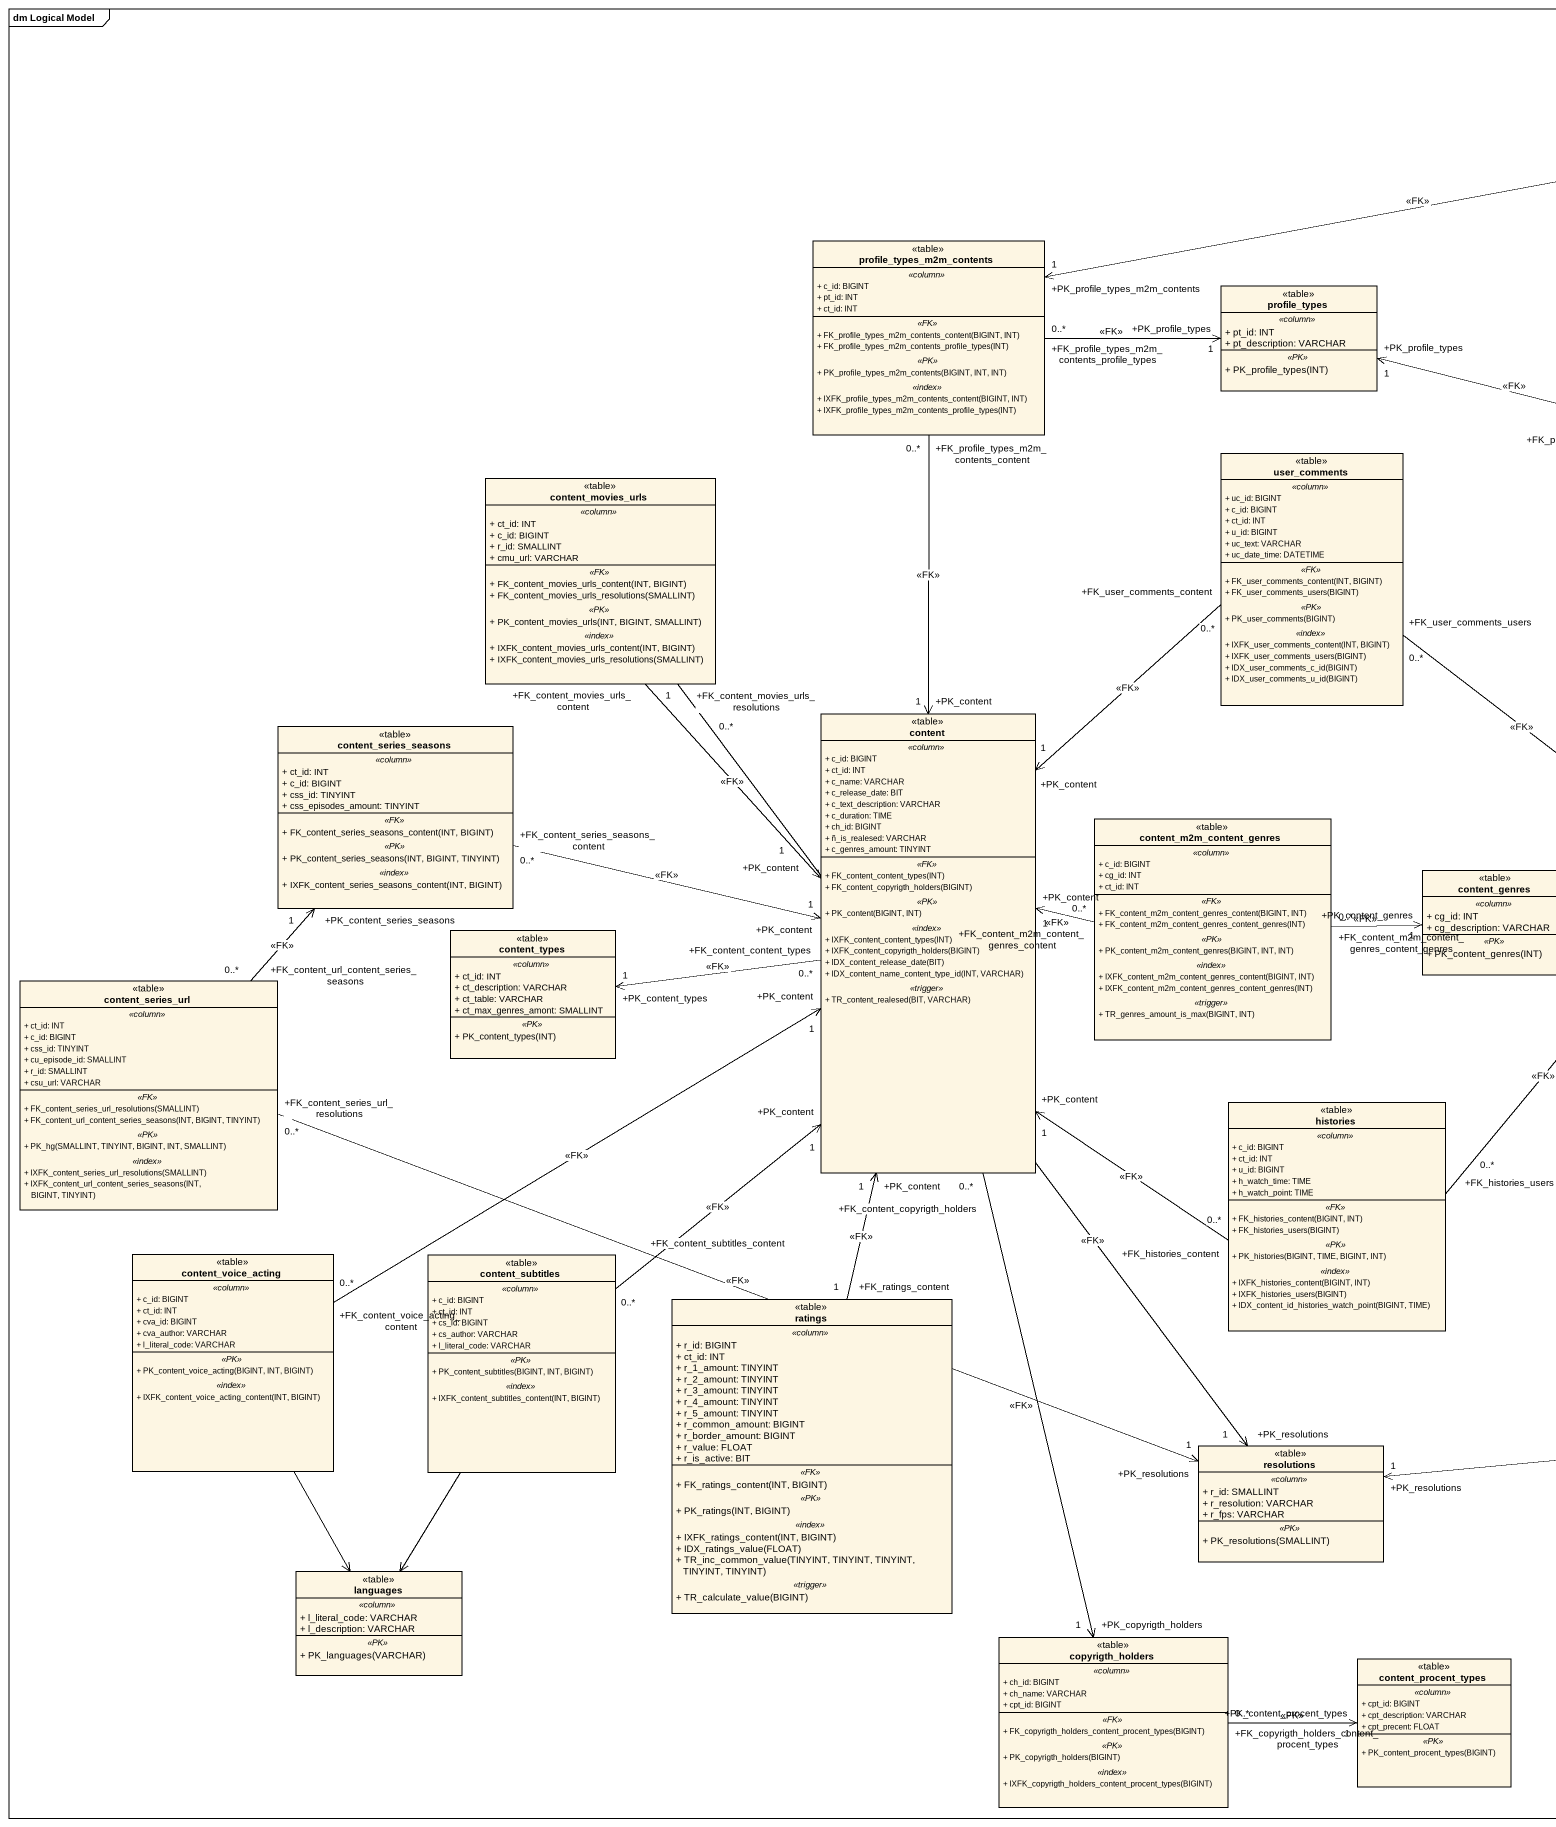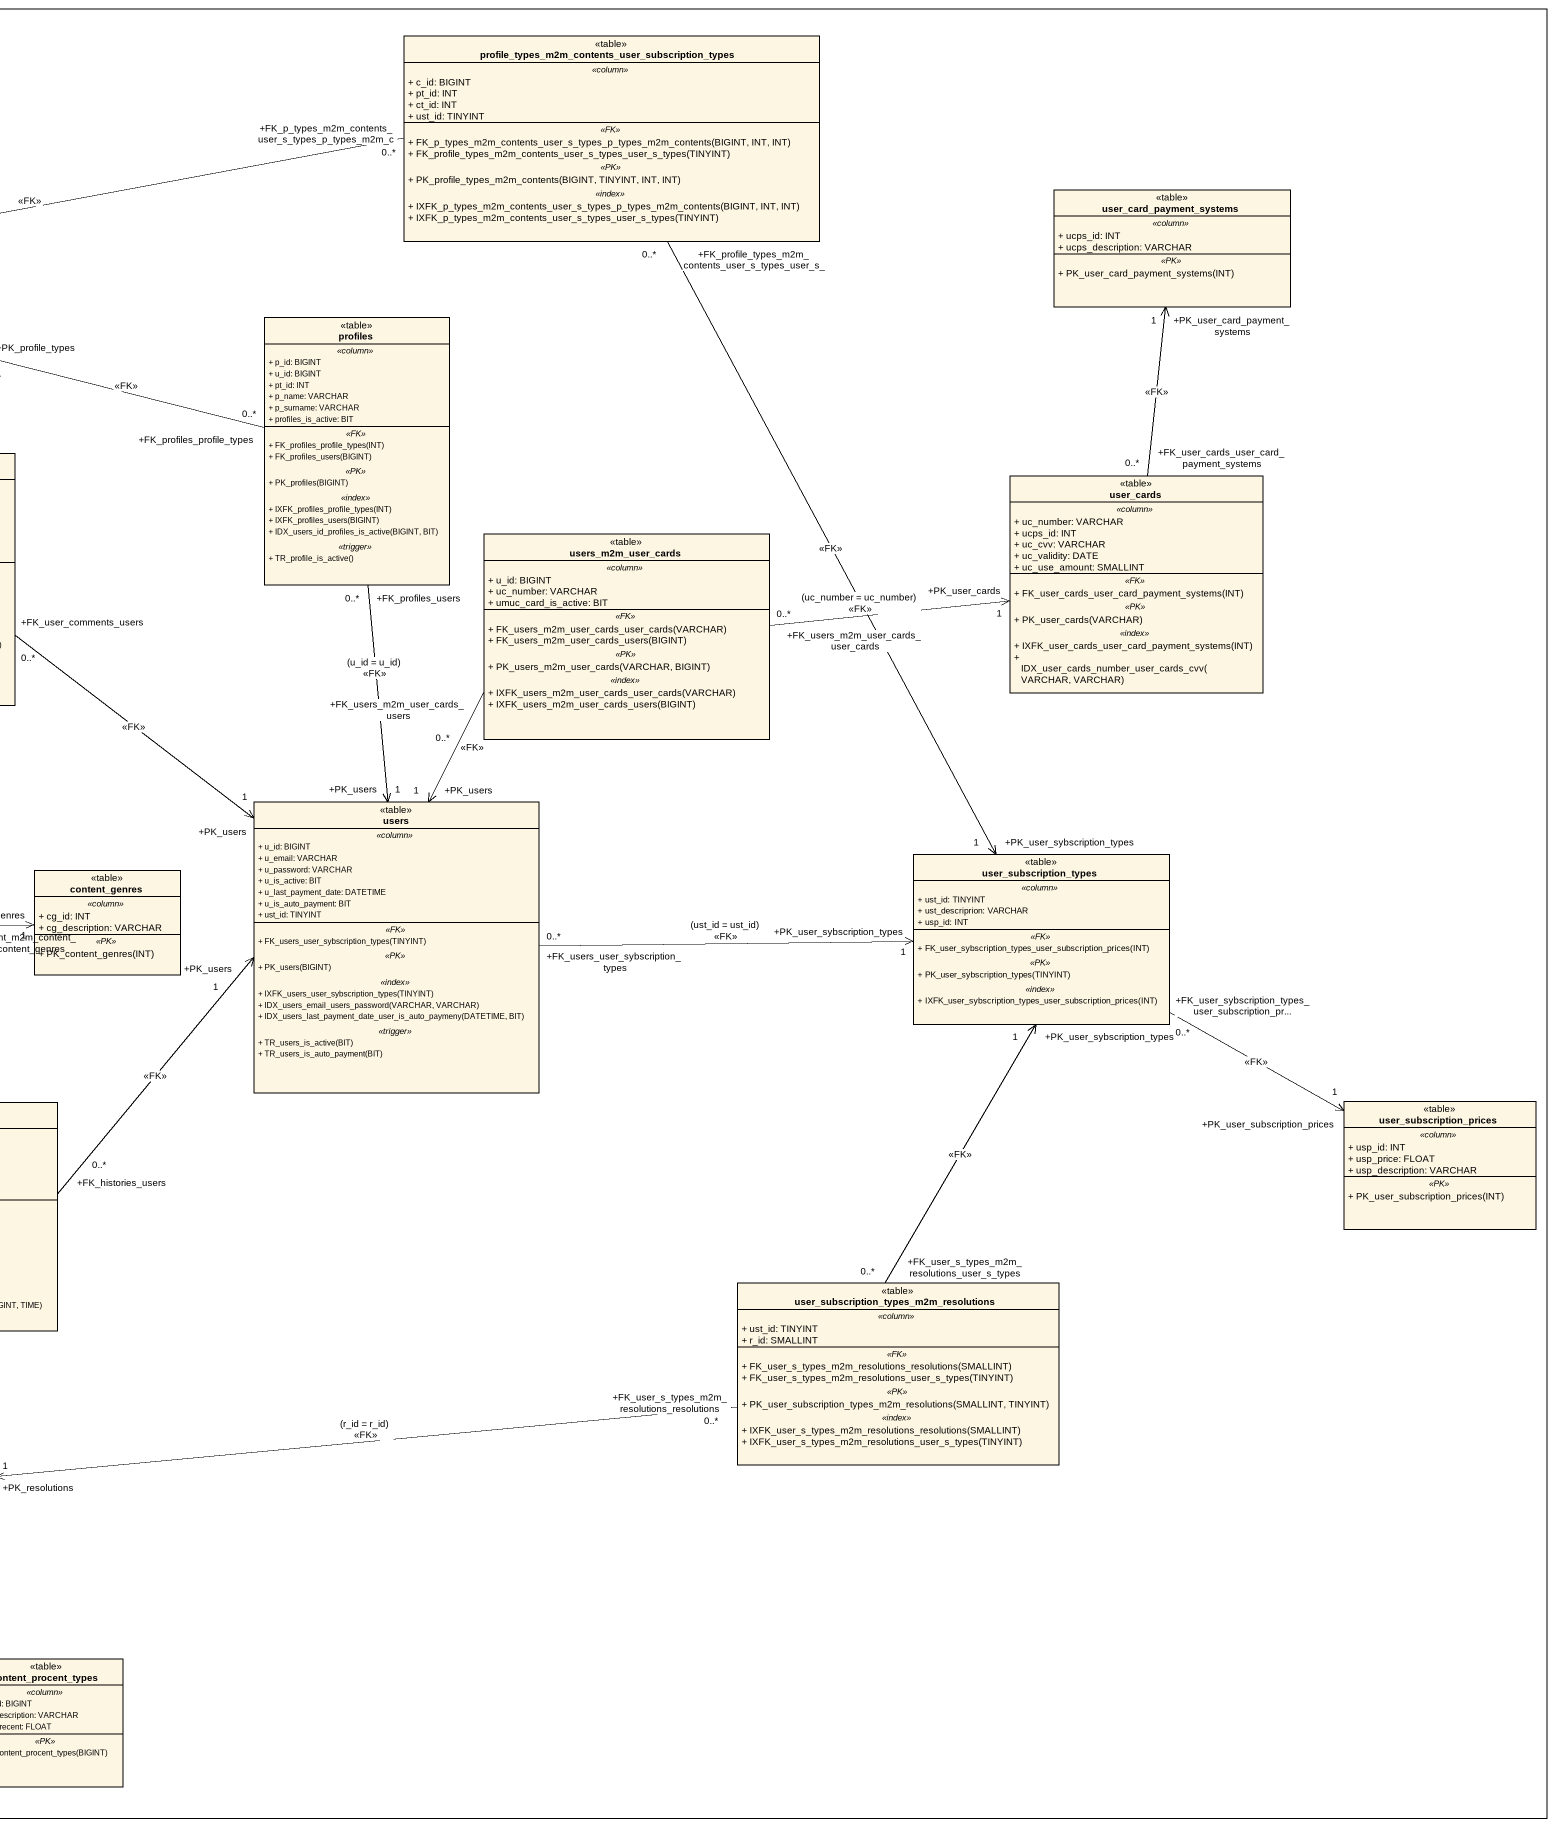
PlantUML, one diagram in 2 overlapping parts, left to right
@startuml
mainframe dm Logical Model
hide circle
hide empty members
skinparam classAttributeIconSize 0
class "profile_types_m2m_contents_user_subscription_types" as profile_types_m2m_contents <<table>> {
  .. <<column>> ..
  + c_id: BIGINT
  + pt_id: INT
  + ct_id: INT
  + ust_id: TINYINT
  .. <<FK>> ..
  + FK_p_types_m2m_contents_user_s_types_p_types_m2m_contents(BIGINT, INT, INT)
  + FK_profile_types_m2m_contents_user_s_types_user_s_types(TINYINT)
  .. <<PK>> ..
  + PK_profile_types_m2m_contents(BIGINT, TINYINT, INT, INT)
  .. <<index>> ..
  + IXFK_p_types_m2m_contents_user_s_types_p_types_m2m_contents(BIGINT, INT, INT)
  + IXFK_p_types_m2m_contents_user_s_types_user_s_types(TINYINT)
}
class user_card_payment_systems <<table>> {
  .. <<column>> ..
  + ucps_id: INT
  + ucps_description: VARCHAR
  .. <<PK>> ..
  + PK_user_card_payment_systems(INT)
}
class "profile_types_m2m_contents" as profile_types_m2m_contents_2 <<table>> {
  .. <<column>> ..
  + c_id: BIGINT
  + pt_id: INT
  + ct_id: INT
  .. <<FK>> ..
  + FK_profile_types_m2m_contents_content(BIGINT, INT)
  + FK_profile_types_m2m_contents_profile_types(INT)
  .. <<PK>> ..
  + PK_profile_types_m2m_contents(BIGINT, INT, INT)
  .. <<index>> ..
  + IXFK_profile_types_m2m_contents_content(BIGINT, INT)
  + IXFK_profile_types_m2m_contents_profile_types(INT)
}
class profile_types <<table>> {
  .. <<column>> ..
  + pt_id: INT
  + pt_description: VARCHAR
  .. <<PK>> ..
  + PK_profile_types(INT)
}
class profiles <<table>> {
  .. <<column>> ..
  + p_id: BIGINT
  + u_id: BIGINT
  + pt_id: INT
  + p_name: VARCHAR
  + p_surname: VARCHAR
  + profiles_is_active: BIT
  .. <<FK>> ..
  + FK_profiles_profile_types(INT)
  + FK_profiles_users(BIGINT)
  .. <<PK>> ..
  + PK_profiles(BIGINT)
  .. <<index>> ..
  + IXFK_profiles_profile_types(INT)
  + IXFK_profiles_users(BIGINT)
  + IDX_users_id_profiles_is_active(BIGINT, BIT)
  .. <<trigger>> ..
  + TR_profile_is_active()
}
class content_movies_urls <<table>> {
  .. <<column>> ..
  + ct_id: INT
  + c_id: BIGINT
  + r_id: SMALLINT
  + cmu_url: VARCHAR
  .. <<FK>> ..
  + FK_content_movies_urls_content(INT, BIGINT)
  + FK_content_movies_urls_resolutions(SMALLINT)
  .. <<PK>> ..
  + PK_content_movies_urls(INT, BIGINT, SMALLINT)
  .. <<index>> ..
  + IXFK_content_movies_urls_content(INT, BIGINT)
  + IXFK_content_movies_urls_resolutions(SMALLINT)
}
class user_comments <<table>> {
  .. <<column>> ..
  + uc_id: BIGINT
  + c_id: BIGINT
  + ct_id: INT
  + u_id: BIGINT
  + uc_text: VARCHAR
  + uc_date_time: DATETIME
  .. <<FK>> ..
  + FK_user_comments_content(INT, BIGINT)
  + FK_user_comments_users(BIGINT)
  .. <<PK>> ..
  + PK_user_comments(BIGINT)
  .. <<index>> ..
  + IXFK_user_comments_content(INT, BIGINT)
  + IXFK_user_comments_users(BIGINT)
  + IDX_user_comments_c_id(BIGINT)
  + IDX_user_comments_u_id(BIGINT)
}
class user_cards <<table>> {
  .. <<column>> ..
  + uc_number: VARCHAR
  + ucps_id: INT
  + uc_cvv: VARCHAR
  + uc_validity: DATE
  + uc_use_amount: SMALLINT
  .. <<FK>> ..
  + FK_user_cards_user_card_payment_systems(INT)
  .. <<PK>> ..
  + PK_user_cards(VARCHAR)
  .. <<index>> ..
  + IXFK_user_cards_user_card_payment_systems(INT)
  + IDX_user_cards_number_user_cards_cvv(VARCHAR, VARCHAR)
}
class users_m2m_user_cards <<table>> {
  .. <<column>> ..
  + u_id: BIGINT
  + uc_number: VARCHAR
  + umuc_card_is_active: BIT
  .. <<FK>> ..
  + FK_users_m2m_user_cards_user_cards(VARCHAR)
  + FK_users_m2m_user_cards_users(BIGINT)
  .. <<PK>> ..
  + PK_users_m2m_user_cards(VARCHAR, BIGINT)
  .. <<index>> ..
  + IXFK_users_m2m_user_cards_user_cards(VARCHAR)
  + IXFK_users_m2m_user_cards_users(BIGINT)
}
class content_series_seasons <<table>> {
  .. <<column>> ..
  + ct_id: INT
  + c_id: BIGINT
  + css_id: TINYINT
  + css_episodes_amount: TINYINT
  .. <<FK>> ..
  + FK_content_series_seasons_content(INT, BIGINT)
  .. <<PK>> ..
  + PK_content_series_seasons(INT, BIGINT, TINYINT)
  .. <<index>> ..
  + IXFK_content_series_seasons_content(INT, BIGINT)
}
class content <<table>> {
  .. <<column>> ..
  + c_id: BIGINT
  + ct_id: INT
  + c_name: VARCHAR
  + c_release_date: BIT
  + c_text_description: VARCHAR
  + c_duration: TIME
  + ch_id: BIGINT
  + ñ_is_realesed: VARCHAR
  + c_genres_amount: TINYINT
  .. <<FK>> ..
  + FK_content_content_types(INT)
  + FK_content_copyrigth_holders(BIGINT)
  .. <<PK>> ..
  + PK_content(BIGINT, INT)
  .. <<index>> ..
  + IXFK_content_content_types(INT)
  + IXFK_content_copyrigth_holders(BIGINT)
  + IDX_content_release_date(BIT)
  + IDX_content_name_content_type_id(INT, VARCHAR)
  .. <<trigger>> ..
  + TR_content_realesed(BIT, VARCHAR)
}
class users <<table>> {
  .. <<column>> ..
  + u_id: BIGINT
  + u_email: VARCHAR
  + u_password: VARCHAR
  + u_is_active: BIT
  + u_last_payment_date: DATETIME
  + u_is_auto_payment: BIT
  + ust_id: TINYINT
  .. <<FK>> ..
  + FK_users_user_sybscription_types(TINYINT)
  .. <<PK>> ..
  + PK_users(BIGINT)
  .. <<index>> ..
  + IXFK_users_user_sybscription_types(TINYINT)
  + IDX_users_email_users_password(VARCHAR, VARCHAR)
  + IDX_users_last_payment_date_user_is_auto_paymeny(DATETIME, BIT)
  .. <<trigger>> ..
  + TR_users_is_active(BIT)
  + TR_users_is_auto_payment(BIT)
}
class content_m2m_content_genres <<table>> {
  .. <<column>> ..
  + c_id: BIGINT
  + cg_id: INT
  + ct_id: INT
  .. <<FK>> ..
  + FK_content_m2m_content_genres_content(BIGINT, INT)
  + FK_content_m2m_content_genres_content_genres(INT)
  .. <<PK>> ..
  + PK_content_m2m_content_genres(BIGINT, INT, INT)
  .. <<index>> ..
  + IXFK_content_m2m_content_genres_content(BIGINT, INT)
  + IXFK_content_m2m_content_genres_content_genres(INT)
  .. <<trigger>> ..
  + TR_genres_amount_is_max(BIGINT, INT)
}
class content_genres <<table>> {
  .. <<column>> ..
  + cg_id: INT
  + cg_description: VARCHAR
  .. <<PK>> ..
  + PK_content_genres(INT)
}
class user_subscription_types <<table>> {
  .. <<column>> ..
  + ust_id: TINYINT
  + ust_descriprion: VARCHAR
  + usp_id: INT
  .. <<FK>> ..
  + FK_user_sybscription_types_user_subscription_prices(INT)
  .. <<PK>> ..
  + PK_user_sybscription_types(TINYINT)
  .. <<index>> ..
  + IXFK_user_sybscription_types_user_subscription_prices(INT)
}
class content_types <<table>> {
  .. <<column>> ..
  + ct_id: INT
  + ct_description: VARCHAR
  + ct_table: VARCHAR
  + ct_max_genres_amont: SMALLINT
  .. <<PK>> ..
  + PK_content_types(INT)
}
class content_series_url <<table>> {
  .. <<column>> ..
  + ct_id: INT
  + c_id: BIGINT
  + css_id: TINYINT
  + cu_episode_id: SMALLINT
  + r_id: SMALLINT
  + csu_url: VARCHAR
  .. <<FK>> ..
  + FK_content_series_url_resolutions(SMALLINT)
  + FK_content_url_content_series_seasons(INT, BIGINT, TINYINT)
  .. <<PK>> ..
  + PK_hg(SMALLINT, TINYINT, BIGINT, INT, SMALLINT)
  .. <<index>> ..
  + IXFK_content_series_url_resolutions(SMALLINT)
  + IXFK_content_url_content_series_seasons(INT, BIGINT, TINYINT)
}
class histories <<table>> {
  .. <<column>> ..
  + c_id: BIGINT
  + ct_id: INT
  + u_id: BIGINT
  + h_watch_time: TIME
  + h_watch_point: TIME
  .. <<FK>> ..
  + FK_histories_content(BIGINT, INT)
  + FK_histories_users(BIGINT)
  .. <<PK>> ..
  + PK_histories(BIGINT, TIME, BIGINT, INT)
  .. <<index>> ..
  + IXFK_histories_content(BIGINT, INT)
  + IXFK_histories_users(BIGINT)
  + IDX_content_id_histories_watch_point(BIGINT, TIME)
}
class user_subscription_prices <<table>> {
  .. <<column>> ..
  + usp_id: INT
  + usp_price: FLOAT
  + usp_description: VARCHAR
  .. <<PK>> ..
  + PK_user_subscription_prices(INT)
}
class content_voice_acting <<table>> {
  .. <<column>> ..
  + c_id: BIGINT
  + ct_id: INT
  + cva_id: BIGINT
  + cva_author: VARCHAR
  + l_literal_code: VARCHAR
  .. <<PK>> ..
  + PK_content_voice_acting(BIGINT, INT, BIGINT)
  .. <<index>> ..
  + IXFK_content_voice_acting_content(INT, BIGINT)
}
class content_subtitles <<table>> {
  .. <<column>> ..
  + c_id: BIGINT
  + ct_id: INT
  + cs_id: BIGINT
  + cs_author: VARCHAR
  + l_literal_code: VARCHAR
  .. <<PK>> ..
  + PK_content_subtitles(BIGINT, INT, BIGINT)
  .. <<index>> ..
  + IXFK_content_subtitles_content(INT, BIGINT)
}
class "user_subscription_types_m2m_resolutions" as user_subscription_types_m2m <<table>> {
  .. <<column>> ..
  + ust_id: TINYINT
  + r_id: SMALLINT
  .. <<FK>> ..
  + FK_user_s_types_m2m_resolutions_resolutions(SMALLINT)
  + FK_user_s_types_m2m_resolutions_user_s_types(TINYINT)
  .. <<PK>> ..
  + PK_user_subscription_types_m2m_resolutions(SMALLINT, TINYINT)
  .. <<index>> ..
  + IXFK_user_s_types_m2m_resolutions_resolutions(SMALLINT)
  + IXFK_user_s_types_m2m_resolutions_user_s_types(TINYINT)
}
class ratings <<table>> {
  .. <<column>> ..
  + r_id: BIGINT
  + ct_id: INT
  + r_1_amount: TINYINT
  + r_2_amount: TINYINT
  + r_3_amount: TINYINT
  + r_4_amount: TINYINT
  + r_5_amount: TINYINT
  + r_common_amount: BIGINT
  + r_border_amount: BIGINT
  + r_value: FLOAT
  + r_is_active: BIT
  .. <<FK>> ..
  + FK_ratings_content(INT, BIGINT)
  .. <<PK>> ..
  + PK_ratings(INT, BIGINT)
  .. <<index>> ..
  + IXFK_ratings_content(INT, BIGINT)
  + IDX_ratings_value(FLOAT)
  + TR_inc_common_value(TINYINT, TINYINT, TINYINT, TINYINT, TINYINT)
  .. <<trigger>> ..
  + TR_calculate_value(BIGINT)
}
class resolutions <<table>> {
  .. <<column>> ..
  + r_id: SMALLINT
  + r_resolution: VARCHAR
  + r_fps: VARCHAR
  .. <<PK>> ..
  + PK_resolutions(SMALLINT)
}
class languages <<table>> {
  .. <<column>> ..
  + l_literal_code: VARCHAR
  + l_description: VARCHAR
  .. <<PK>> ..
  + PK_languages(VARCHAR)
}
class copyrigth_holders <<table>> {
  .. <<column>> ..
  + ch_id: BIGINT
  + ch_name: VARCHAR
  + cpt_id: BIGINT
  .. <<FK>> ..
  + FK_copyrigth_holders_content_procent_types(BIGINT)
  .. <<PK>> ..
  + PK_copyrigth_holders(BIGINT)
  .. <<index>> ..
  + IXFK_copyrigth_holders_content_procent_types(BIGINT)
}
class content_procent_types <<table>> {
  .. <<column>> ..
  + cpt_id: BIGINT
  + cpt_description: VARCHAR
  + cpt_precent: FLOAT
  .. <<PK>> ..
  + PK_content_procent_types(BIGINT)
}
profile_types_m2m_contents "+FK_p_types_m2m_contents_user_s_types_p_types_m2m_c\n0..*" -left-> "+PK_profile_types_m2m_contents\n1" profile_types_m2m_contents_2 : <<FK>>
profile_types_m2m_contents "+FK_profile_types_m2m_contents_user_s_types_user_s_\n0..*" --> "+PK_user_sybscription_types\n1" user_subscription_types : <<FK>>
profile_types_m2m_contents_2 "+FK_profile_types_m2m_contents_profile_types\n0..*" -right-> "+PK_profile_types\n1" profile_types : <<FK>>
profile_types_m2m_contents_2 "+FK_profile_types_m2m_contents_content\n0..*" --> "+PK_content\n1" content : <<FK>>
profiles "+FK_profiles_profile_types\n0..*" -left-> "+PK_profile_types\n1" profile_types : <<FK>>
profiles "+FK_profiles_users\n0..*" --> "+PK_users\n1" users : (u_id = u_id)\n<<FK>>
content_movies_urls "+FK_content_movies_urls_content\n1" --> "+PK_content\n1" content : <<FK>>
content_movies_urls "+FK_content_movies_urls_resolutions\n0..*" --> "+PK_resolutions\n1" resolutions : <<FK>>
user_comments "+FK_user_comments_content\n0..*" --> "+PK_content\n1" content : <<FK>>
user_comments "+FK_user_comments_users\n0..*" --> "+PK_users\n1" users : <<FK>>
user_cards "+FK_user_cards_user_card_payment_systems\n0..*" -up-> "+PK_user_card_payment_systems\n1" user_card_payment_systems : <<FK>>
users_m2m_user_cards "+FK_users_m2m_user_cards_user_cards\n0..*" -right-> "+PK_user_cards\n1" user_cards : (uc_number = uc_number)\n<<FK>>
users_m2m_user_cards "+FK_users_m2m_user_cards_users\n0..*" --> "+PK_users\n1" users : <<FK>>
content_series_seasons "+FK_content_series_seasons_content\n0..*" -right-> "+PK_content\n1" content : <<FK>>
content "+FK_content_content_types\n0..*" -left-> "+PK_content_types\n1" content_types : <<FK>>
content "+FK_content_copyrigth_holders\n0..*" --> "+PK_copyrigth_holders\n1" copyrigth_holders : <<FK>>
users "+FK_users_user_sybscription_types\n0..*" -right-> "+PK_user_sybscription_types\n1" user_subscription_types : (ust_id = ust_id)\n<<FK>>
content_m2m_content_genres "+FK_content_m2m_content_genres_content\n0..*" -left-> "+PK_content\n1" content : <<FK>>
content_m2m_content_genres "+FK_content_m2m_content_genres_content_genres\n0..*" -right-> "+PK_content_genres\n1" content_genres : <<FK>>
user_subscription_types "+FK_user_sybscription_types_user_subscription_pr...\n0..*" -right-> "+PK_user_subscription_prices\n1" user_subscription_prices : <<FK>>
content_series_url "+FK_content_url_content_series_seasons\n0..*" -up-> "+PK_content_series_seasons\n1" content_series_seasons : <<FK>>
content_series_url "+FK_content_series_url_resolutions\n0..*" -right-> "+PK_resolutions\n1" resolutions : <<FK>>
histories "+FK_histories_content\n0..*" -up-> "+PK_content\n1" content : <<FK>>
histories "+FK_histories_users\n0..*" -up-> "+PK_users\n1" users : <<FK>>
content_voice_acting "+FK_content_voice_acting_content\n0..*" -up-> "+PK_content\n1" content : <<FK>>
content_voice_acting --> languages
content_subtitles "+FK_content_subtitles_content\n0..*" -up-> "+PK_content\n1" content : <<FK>>
content_subtitles --> languages
user_subscription_types_m2m "+FK_user_s_types_m2m_resolutions_user_s_types\n0..*" -up-> "+PK_user_sybscription_types\n1" user_subscription_types : <<FK>>
user_subscription_types_m2m "+FK_user_s_types_m2m_resolutions_resolutions\n0..*" -left-> "+PK_resolutions\n1" resolutions : (r_id = r_id)\n<<FK>>
ratings "+FK_ratings_content\n1" -up-> "+PK_content\n1" content : <<FK>>
copyrigth_holders "+FK_copyrigth_holders_content_procent_types\n0..*" -right-> "+PK_content_procent_types\n1" content_procent_types : <<FK>>
@enduml
